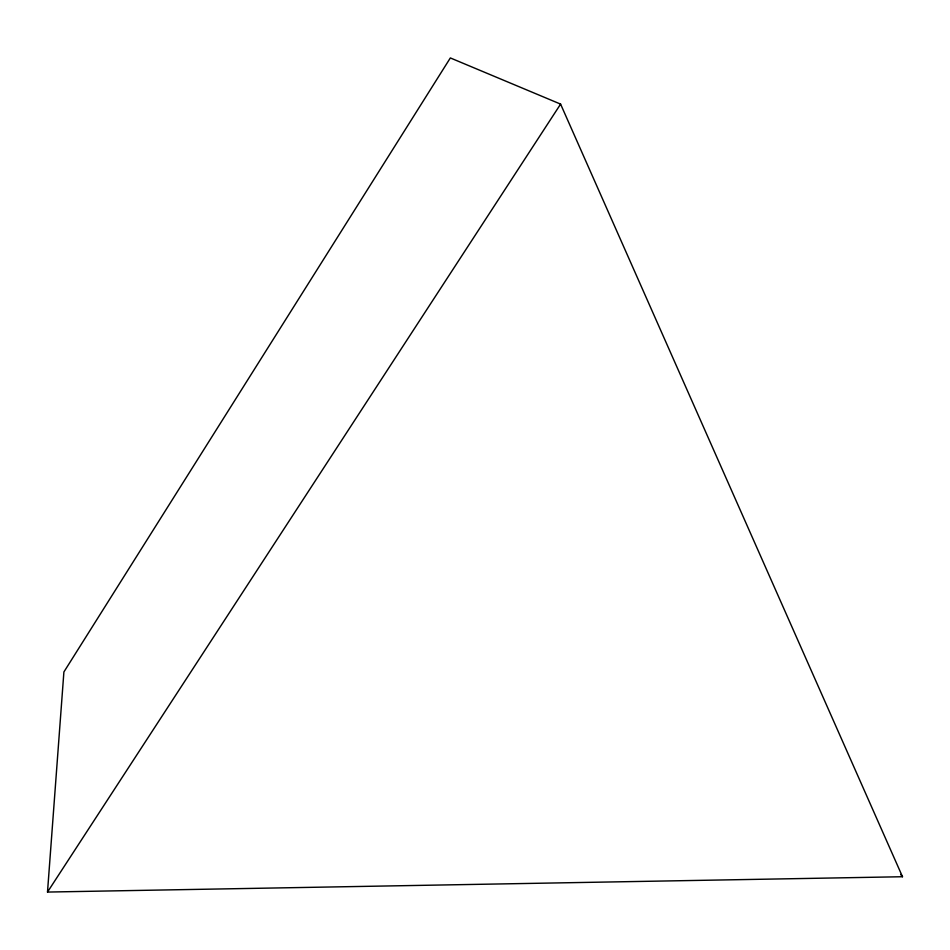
<?xml version="1.0" encoding="UTF-8"?>
<svg xmlns="http://www.w3.org/2000/svg" width="950" height="950" viewBox="0 0 950 950"><rect width="100%" height="100%" fill="white"/><g stroke="black" fill="none" stroke-linecap="round" stroke-linejoin="round"><path stroke-width="1.43" d="M47.5 892.062L63.899 671.959L450.348 57.938L560.595 104.108L902.5 876.731L47.5 892.062L560.595 104.108M900.624 874.428L902.5 876.731"/></g></svg>
